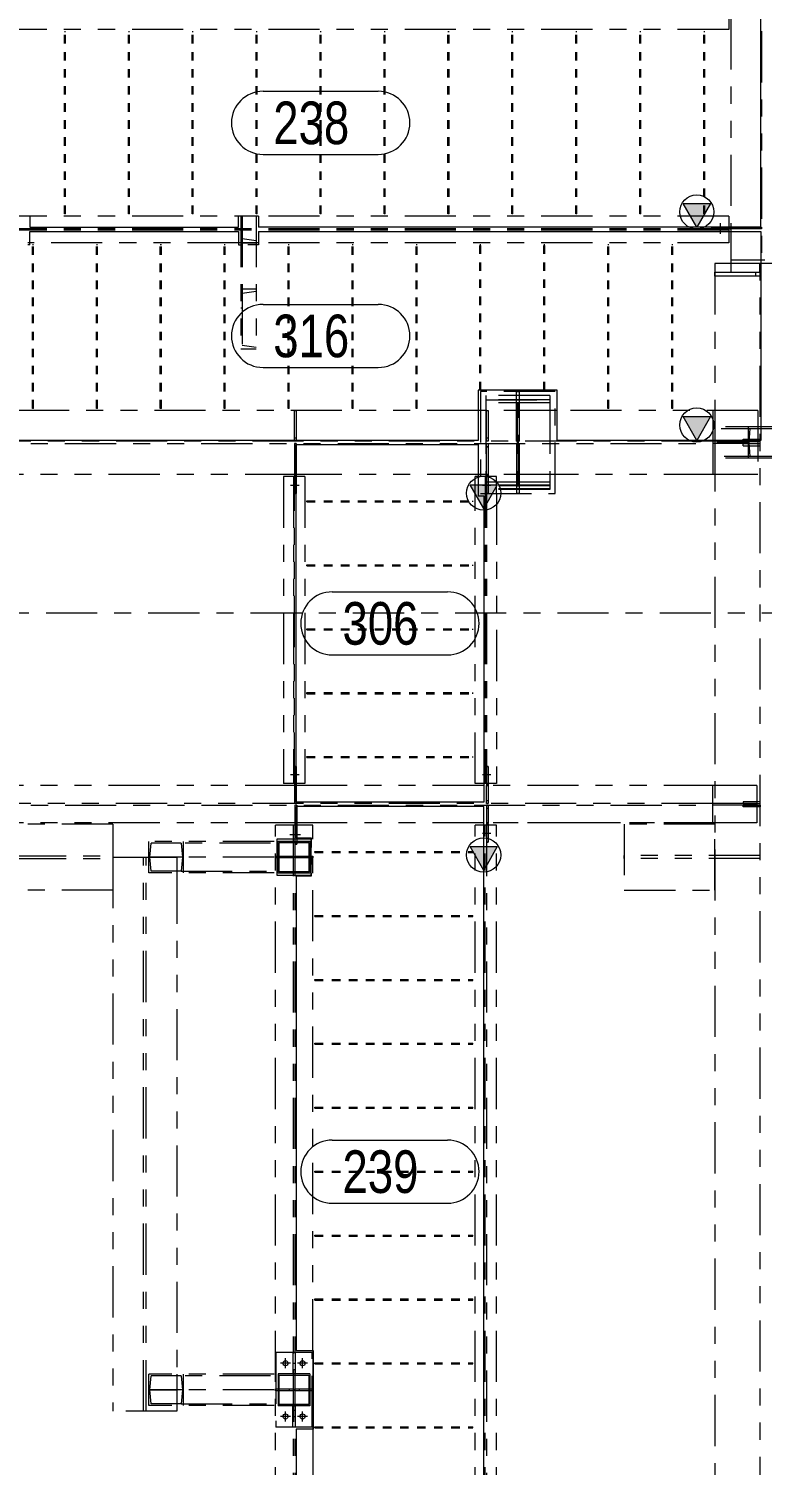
# Model space of a CAD drawing. Header units: millimetres. Extents: x 6786 to 7380, y -302 to 118.
# Drawn here: x 7100.3 to 7143.4, y -46 to 38.2 of the extents above; entities that cross this region are included whole.
import ezdxf

# ---------------------------------------------------------------- set-up
doc = ezdxf.new("R2010")
doc.units = ezdxf.units.MM
for name, pattern in [('XKITLINE00', [0]), ('XKITLINE02', [4, 2, -2]), ('XKITLINE03', [6, 3, -1, 1, -1]), ('XKITLINE04', [3, 0.5, -0.5, 0.5, -0.5, 0.5, -0.5]), ('XKITLINE05', [8, 3, -1, 1, -1, 1, -1])]:
    doc.linetypes.add(name, pattern=pattern)
for name, color, linetype, lineweight in [('Bolt', 7, 'Continuous', 0), ('Part', 2, 'Continuous', 0), ('PartMark', 3, 'Continuous', 0), ('S-GRID', 1, 'Continuous', 0)]:
    doc.layers.add(name, color=color, linetype=linetype, lineweight=lineweight)
doc.styles.add('Arial', font='arial.ttf')

msp = doc.modelspace()

# ---------------------------------------------------------------- hatches: boundary and pattern name
at = {"layer": 'Part'}
for points in [[(7138.709, 27.995), (7140.309, 27.995), (7139.509, 26.595)], [(7138.709, 15.495), (7140.309, 15.495), (7139.509, 14.095)], [(7126.209, 11.495), (7127.809, 11.495), (7127.009, 10.095)], [(7126.209, -9.73), (7127.809, -9.73), (7127.009, -11.13)]]:
    msp.add_hatch(color=7, dxfattribs=at).paths.add_polyline_path(points, flags=17)

# ---------------------------------------------------------------- linework, layer by layer
at = {"layer": 'Bolt', "color": 6, "linetype": 'XKITLINE02', "lineweight": 0}
for p, q in [((7140.884, 26.833), (7140.884, 26.208)), ((7140.884, 26.833), (7140.884, 26.208)), ((7115.684, 11.47), (7116.184, 11.47)), ((7115.684, 11.47), (7116.184, 11.47)), ((7126.934, 11.47), (7127.434, 11.47)), ((7126.934, 11.47), (7127.434, 11.47)), ((7116.184, -5.536), (7115.684, -5.536)), ((7116.184, -5.536), (7115.684, -5.536)), ((7127.434, -5.536), (7126.934, -5.536)), ((7127.434, -5.536), (7126.934, -5.536)), ((7115.634, -9.036), (7116.259, -9.036)), ((7115.634, -9.036), (7116.259, -9.036)), ((7115.634, -9.036), (7116.259, -9.036)), ((7127.434, -8.974), (7126.934, -8.974)), ((7127.434, -8.974), (7126.934, -8.974))]:
    msp.add_line(p, q, dxfattribs=at)
at = {"layer": 'Bolt', "color": 6, "linetype": 'XKITLINE00', "lineweight": 0}
for p, q in [((7112.846, 25.528), (7112.759, 25.528)), ((7112.846, 24.278), (7112.759, 24.278)), ((7115.684, -40.042), (7115.084, -40.042)), ((7115.384, -40.342), (7115.384, -39.742)), ((7116.684, -40.042), (7116.084, -40.042)), ((7116.384, -40.342), (7116.384, -39.742)), ((7115.384, -43.467), (7115.384, -42.867)), ((7116.384, -43.467), (7116.384, -42.867)), ((7115.684, -43.167), (7115.084, -43.167)), ((7116.684, -43.167), (7116.084, -43.167))]:
    msp.add_line(p, q, dxfattribs=at)
at = {"layer": 'Bolt', "color": 7, "linetype": 'XKITLINE00', "lineweight": 0}
for p, q in [((7112.846, 23.1), (7112.759, 23.1)), ((7112.846, 21.85), (7112.759, 21.85))]:
    msp.add_line(p, q, dxfattribs=at)
at = {"layer": 'Bolt', "color": 6, "linetype": 'XKITLINE00', "lineweight": 0}
for centre in [(7115.384, -40.042), (7116.384, -40.042), (7115.384, -43.167), (7116.384, -43.167)]:
    msp.add_circle(centre, 0.15, dxfattribs=at)
at = {"layer": 'Part', "color": 6, "linetype": 'XKITLINE05', "lineweight": 0}
for p, q in [((7143.315, 62.095), (7143.315, 24.47)), ((7141.384, 38.845), (7141.384, 38.189)), ((7141.509, 38.845), (7141.509, 26.595)), ((7141.384, 38.189), (7093.509, 38.189)), ((7141.384, 27.251), (7093.509, 27.251)), ((7113.671, 27.251), (7112.759, 27.251)), ((7112.759, 27.251), (7112.759, 19.439)), ((7112.846, 27.251), (7112.846, 22.728)), ((7113.671, 27.251), (7113.671, 19.439)), ((7141.384, 27.251), (7141.384, 26.595)), ((7141.384, 26.508), (7093.509, 26.508)), ((7141.384, 26.433), (7093.509, 26.433)), ((7140.384, 26.608), (7143.315, 26.608)), ((7140.384, 26.608), (7140.384, 26.508)), ((7140.384, 26.508), (7140.384, 26.608)), ((7141.384, 26.508), (7140.384, 26.508)), ((7141.384, 26.595), (7141.384, 26.345)), ((7141.466, 26.508), (7141.384, 26.508)), ((7141.384, 26.345), (7141.384, 25.689)), ((7141.446, 26.608), (7141.446, 26.508)), ((7141.446, 26.595), (7141.446, 26.508)), ((7141.466, 26.508), (7141.497, 26.508)), ((7141.506, 26.508), (7141.497, 26.508)), ((7141.497, 26.508), (7141.506, 26.508)), ((7141.509, 26.508), (7141.506, 26.508)), ((7141.509, 26.508), (7141.509, 26.608)), ((7141.509, 26.608), (7141.509, 26.508)), ((7141.509, 26.608), (7141.509, 26.508)), ((7141.509, 26.508), (7141.509, 26.608)), ((7141.509, 26.595), (7141.509, 26.345)), ((7143.315, 26.508), (7141.509, 26.508)), ((7141.509, 26.345), (7141.509, 23.97)), ((7143.127, 26.508), (7143.127, 26.608)), ((7143.127, 26.508), (7143.127, 26.608)), ((7143.315, 26.608), (7143.315, 26.508)), ((7100.384, 25.689), (7100.259, 25.689)), ((7112.634, 25.689), (7100.384, 25.689)), ((7112.759, 25.689), (7112.634, 25.689)), ((7113.671, 25.689), (7112.759, 25.689)), ((7112.759, 25.689), (7113.671, 25.689)), ((7112.846, 25.936), (7113.671, 25.819)), ((7113.796, 25.689), (7113.671, 25.689)), ((7141.384, 25.689), (7113.796, 25.689)), ((7143.259, 24.47), (7140.571, 24.47)), ((7140.571, 24.47), (7140.571, 14.095)), ((7143.259, 24.658), (7141.509, 24.658)), ((7145.259, 24.47), (7141.509, 24.47)), ((7143.215, 23.97), (7143.215, 24.47)), ((7143.227, -176.53), (7143.227, 24.47)), ((7143.509, 24.658), (7143.259, 24.658)), ((7143.509, 24.47), (7143.259, 24.47)), ((7140.571, 23.72), (7140.571, 23.97)), ((7140.571, 23.97), (7143.227, 23.97)), ((7143.227, 23.72), (7140.571, 23.72)), ((7141.509, 23.97), (7143.215, 23.97)), ((7142.977, 23.72), (7142.977, 23.97)), ((7143.227, 23.97), (7143.227, 23.72)), ((7112.759, 22.974), (7113.671, 22.974)), ((7112.846, 22.728), (7113.671, 22.845)), ((7112.846, 22.728), (7112.846, 19.686)), ((7113.671, 19.439), (7112.759, 19.439)), ((7112.846, 19.686), (7113.671, 19.569)), ((7126.821, 16.97), (7126.821, 10.97)), ((7131.196, 16.97), (7126.821, 16.97)), ((7128.934, 14.039), (7128.934, 16.97)), ((7128.934, 16.97), (7129.084, 16.97)), ((7129.084, 16.97), (7129.084, 14.039)), ((7131.196, 10.97), (7131.196, 16.97)), ((7130.884, 16.72), (7127.134, 16.72)), ((7127.134, 16.72), (7127.134, 16.47)), ((7127.134, 16.47), (7127.134, 16.47)), ((7130.884, 16.47), (7127.134, 16.47)), ((7127.134, 16.47), (7127.134, 16.295)), ((7127.134, 16.47), (7130.884, 16.47)), ((7127.134, 16.47), (7127.134, 16.295)), ((7130.884, 16.295), (7127.134, 16.295)), ((7127.134, 16.295), (7127.134, 16.295)), ((7130.884, 16.295), (7127.134, 16.295)), ((7127.134, 16.295), (7127.134, 11.645)), ((7128.971, 16.295), (7128.971, 16.295)), ((7128.971, 16.295), (7129.046, 16.295)), ((7128.971, 16.295), (7128.971, 11.419)), ((7128.971, 16.295), (7129.046, 16.295)), ((7129.046, 16.295), (7129.046, 16.295)), ((7129.046, 11.419), (7129.046, 16.295)), ((7130.884, 16.72), (7130.884, 16.47)), ((7130.884, 16.47), (7130.884, 16.47)), ((7130.884, 16.47), (7130.884, 16.295)), ((7130.884, 16.47), (7130.884, 16.295)), ((7130.884, 16.295), (7130.884, 16.295)), ((7130.884, 16.295), (7130.884, 11.645)), ((7126.696, 15.845), (7091.79, 15.845)), ((7115.918, 14.039), (7115.918, 15.845)), ((7115.918, 15.845), (7116.018, 15.845)), ((7116.018, 15.845), (7116.018, 14.039)), ((7126.821, 15.845), (7126.696, 15.845)), ((7131.196, 15.845), (7126.821, 15.845)), ((7127.168, 14.039), (7127.168, 15.845)), ((7127.168, 15.845), (7127.268, 15.845)), ((7127.268, 15.845), (7127.268, 14.039)), ((7129.084, 15.845), (7128.934, 15.845)), ((7131.321, 15.845), (7131.196, 15.845)), ((7143.102, 15.845), (7131.321, 15.845)), ((7140.446, 15.845), (7140.446, 14.095)), ((7143.102, 15.845), (7143.102, 12.095)), ((7144.188, 14.883), (7140.694, 14.883)), ((7140.947, 14.795), (7144.127, 14.795)), ((7142.52, 14.883), (7142.52, 13.97)), ((7142.584, 13.97), (7142.641, 14.795)), ((7140.446, 14.039), (7094.446, 14.039)), ((7094.446, 13.901), (7140.446, 13.901)), ((7116.018, 14.226), (7115.918, 14.226)), ((7116.018, 14.039), (7115.918, 14.039)), ((7115.918, 13.901), (7115.918, 12.095)), ((7116.018, 13.901), (7115.918, 13.901)), ((7115.918, 13.714), (7116.018, 13.714)), ((7115.918, 13.714), (7116.018, 13.714)), ((7116.018, 13.901), (7116.018, 10.97)), ((7127.268, 14.226), (7127.168, 14.226)), ((7127.268, 14.039), (7127.168, 14.039)), ((7127.168, 10.97), (7127.168, 13.901)), ((7127.168, 13.901), (7127.268, 13.901)), ((7127.168, 13.714), (7127.268, 13.714)), ((7127.268, 13.714), (7127.168, 13.714)), ((7127.268, 13.901), (7127.268, 10.97)), ((7129.084, 14.289), (7128.934, 14.289)), ((7128.934, 14.039), (7129.084, 14.039)), ((7128.934, 13.901), (7128.934, 10.97)), ((7128.934, 13.901), (7129.084, 13.901)), ((7129.084, 13.651), (7128.934, 13.651)), ((7129.084, 13.901), (7129.084, 10.97)), ((7140.446, 14.095), (7140.446, 12.095)), ((7140.571, 14.039), (7140.446, 14.039)), ((7140.571, 13.901), (7140.446, 13.901)), ((7140.571, 14.095), (7140.571, -166.724)), ((7143.102, 14.039), (7140.571, 14.039)), ((7143.102, 13.901), (7140.571, 13.901)), ((7140.694, 13.97), (7142.584, 13.97)), ((7142.584, 13.97), (7140.694, 13.97)), ((7142.227, 14.039), (7142.227, 14.164)), ((7142.227, 14.164), (7143.227, 14.164)), ((7142.227, 14.039), (7143.227, 14.039)), ((7142.227, 13.776), (7142.227, 13.901)), ((7142.227, 13.901), (7143.227, 13.901)), ((7142.227, 13.776), (7143.227, 13.776)), ((7142.52, 13.97), (7142.52, 13.058)), ((7142.641, 13.145), (7142.584, 13.97)), ((7143.227, 14.039), (7143.227, 14.164)), ((7143.227, 13.776), (7143.227, 13.901)), ((7144.188, 13.058), (7140.694, 13.058)), ((7144.127, 13.145), (7140.947, 13.145)), ((7116.009, 12.095), (7094.321, 12.095)), ((7116.009, 11.97), (7115.259, 11.97)), ((7115.259, 11.97), (7115.259, -6.036)), ((7115.849, 11.97), (7115.849, -6.036)), ((7115.918, 12.095), (7115.918, 12.033)), ((7116.018, 12.095), (7115.918, 12.095)), ((7115.918, 12.095), (7116.018, 12.095)), ((7116.018, 12.095), (7115.918, 12.095)), ((7115.918, 12.095), (7115.918, 12.092)), ((7115.918, 12.092), (7115.918, 12.083)), ((7115.918, 12.083), (7115.918, 12.052)), ((7115.918, 12.033), (7115.918, 11.97)), ((7116.009, 12.033), (7115.918, 12.033)), ((7115.918, 11.97), (7115.918, 10.97)), ((7116.509, 11.97), (7115.918, 11.97)), ((7115.918, -6.036), (7115.918, 11.97)), ((7126.696, 12.095), (7116.009, 12.095)), ((7116.018, 12.033), (7116.009, 12.033)), ((7116.509, 11.97), (7116.509, -6.036)), ((7126.509, -6.036), (7126.509, 11.97)), ((7126.696, 11.97), (7126.509, 11.97)), ((7126.821, 12.095), (7126.696, 12.095)), ((7126.821, 11.97), (7126.696, 11.97)), ((7131.196, 12.095), (7126.821, 12.095)), ((7127.759, 11.97), (7126.821, 11.97)), ((7127.099, 11.97), (7127.099, -6.036)), ((7127.268, 12.095), (7127.168, 12.095)), ((7127.168, 12.095), (7127.268, 12.095)), ((7127.268, 12.095), (7127.168, 12.095)), ((7127.168, 12.033), (7127.268, 12.033)), ((7127.168, 12.033), (7127.268, 12.033)), ((7127.168, 11.97), (7127.168, -6.036)), ((7127.759, 10.97), (7127.759, 11.97)), ((7129.084, 12.095), (7128.934, 12.095)), ((7131.196, 12.095), (7128.971, 12.095)), ((7140.571, 12.095), (7131.196, 12.095)), ((7143.102, 12.095), (7140.446, 12.095)), ((7116.018, 10.97), (7115.918, 10.97)), ((7115.918, 10.97), (7116.018, 10.97)), ((7126.821, 10.97), (7131.196, 10.97)), ((7128.971, 11.645), (7127.134, 11.645)), ((7127.134, 11.244), (7127.134, 11.645)), ((7127.134, 11.645), (7127.134, 11.244)), ((7130.884, 11.47), (7127.134, 11.47)), ((7130.884, 11.419), (7127.134, 11.419)), ((7130.884, 11.244), (7127.134, 11.244)), ((7127.134, 11.22), (7127.134, 11.244)), ((7130.884, 11.22), (7127.134, 11.22)), ((7127.268, 10.97), (7127.168, 10.97)), ((7127.168, 10.97), (7127.268, 10.97)), ((7127.759, 10.97), (7127.759, -6.036)), ((7129.084, 10.97), (7128.934, 10.97)), ((7129.046, 11.645), (7128.971, 11.645)), ((7128.971, 11.645), (7129.046, 11.645)), ((7128.971, 11.419), (7129.046, 11.419)), ((7130.884, 11.645), (7129.046, 11.645)), ((7130.884, 11.645), (7130.884, 11.244)), ((7130.884, 11.645), (7130.884, 11.244)), ((7130.884, 11.244), (7130.884, 11.22)), ((7116.018, -5.036), (7115.918, -5.036)), ((7115.918, -5.036), (7115.918, -6.036)), ((7115.918, -5.036), (7116.018, -5.036)), ((7116.018, -5.036), (7116.018, -7.211)), ((7127.268, -5.036), (7127.168, -5.036)), ((7127.168, -5.036), (7127.168, -6.036)), ((7127.168, -5.036), (7127.268, -5.036)), ((7127.268, -5.036), (7127.268, -6.036)), ((7116.009, -6.161), (7094.321, -6.161)), ((7116.009, -6.036), (7115.259, -6.036)), ((7115.918, -6.036), (7115.918, -6.158)), ((7116.509, -6.036), (7115.918, -6.036)), ((7115.918, -6.099), (7116.009, -6.099)), ((7115.918, -6.158), (7115.918, -6.161)), ((7115.918, -6.158), (7115.918, -7.211)), ((7115.918, -6.161), (7116.018, -6.161)), ((7116.018, -6.161), (7115.918, -6.161)), ((7116.018, -6.099), (7116.009, -6.099)), ((7127.009, -6.161), (7116.009, -6.161)), ((7127.009, -6.036), (7126.509, -6.036)), ((7127.759, -6.036), (7127.009, -6.036)), ((7140.571, -6.161), (7127.009, -6.161)), ((7127.168, -6.036), (7127.168, -6.158)), ((7127.168, -6.099), (7127.268, -6.099)), ((7127.168, -6.099), (7127.268, -6.099)), ((7127.168, -6.158), (7127.168, -6.161)), ((7127.168, -7.211), (7127.168, -6.158)), ((7127.168, -6.161), (7127.268, -6.161)), ((7127.268, -6.161), (7127.168, -6.161)), ((7127.268, -6.036), (7127.268, -6.099)), ((7127.268, -6.099), (7127.268, -6.161)), ((7127.268, -6.118), (7127.268, -7.211)), ((7140.44, -6.161), (7140.44, -8.349)), ((7143.04, -6.161), (7140.571, -6.161)), ((7143.04, -6.161), (7143.04, -8.349)), ((7140.44, -7.211), (7094.452, -7.211)), ((7094.452, -7.299), (7140.44, -7.299)), ((7115.918, -7.024), (7116.018, -7.024)), ((7115.918, -7.024), (7116.018, -7.024)), ((7116.018, -7.211), (7115.918, -7.211)), ((7115.928, -7.299), (7115.928, -8.349)), ((7116.053, -7.299), (7115.928, -7.299)), ((7115.928, -7.486), (7116.053, -7.486)), ((7115.928, -7.486), (7116.053, -7.486)), ((7116.053, -7.299), (7116.053, -9.599)), ((7127.168, -7.024), (7127.268, -7.024)), ((7127.168, -7.024), (7127.268, -7.024)), ((7127.268, -7.211), (7127.168, -7.211)), ((7127.168, -7.299), (7127.168, -8.349)), ((7127.268, -7.299), (7127.168, -7.299)), ((7127.168, -7.486), (7127.268, -7.486)), ((7127.168, -7.486), (7127.268, -7.486)), ((7127.268, -7.299), (7127.268, -8.349)), ((7140.571, -7.211), (7140.44, -7.211)), ((7140.571, -7.299), (7140.44, -7.299)), ((7143.04, -7.211), (7140.571, -7.211)), ((7143.04, -7.299), (7140.571, -7.299)), ((7143.227, -7.111), (7142.227, -7.111)), ((7142.227, -7.111), (7142.227, -7.211)), ((7142.227, -7.211), (7143.227, -7.211)), ((7142.227, -7.399), (7142.227, -7.299)), ((7142.227, -7.299), (7143.227, -7.299)), ((7143.227, -7.399), (7142.227, -7.399)), ((7143.227, -7.211), (7143.227, -7.111)), ((7143.227, -7.299), (7143.227, -7.399)), ((7105.259, -8.417), (7091.509, -8.417)), ((7116.009, -8.349), (7094.321, -8.349)), ((7105.259, -8.417), (7105.259, -12.292)), ((7115.928, -8.349), (7115.928, -8.474)), ((7116.053, -8.349), (7115.928, -8.349)), ((7116.053, -8.349), (7115.928, -8.349)), ((7115.928, -8.349), (7116.053, -8.349)), ((7116.009, -8.411), (7115.928, -8.411)), ((7127.009, -8.349), (7116.009, -8.349)), ((7116.053, -8.411), (7116.009, -8.411)), ((7140.571, -8.349), (7127.009, -8.349)), ((7127.168, -8.349), (7127.168, -8.474)), ((7127.268, -8.349), (7127.168, -8.349)), ((7127.268, -8.349), (7127.168, -8.349)), ((7127.268, -8.411), (7127.168, -8.411)), ((7127.168, -8.411), (7127.268, -8.411)), ((7143.04, -8.349), (7127.268, -8.349)), ((7127.268, -8.349), (7127.268, -8.352)), ((7127.268, -8.352), (7127.268, -8.361)), ((7127.268, -8.361), (7127.268, -8.352)), ((7127.268, -8.392), (7127.268, -8.361)), ((7127.268, -8.392), (7127.268, -8.474)), ((7140.571, -8.417), (7135.259, -8.417)), ((7135.259, -8.417), (7135.259, -12.292)), ((7140.571, -12.292), (7140.571, -8.417)), ((7116.009, -8.474), (7114.79, -8.474)), ((7114.79, -49.136), (7114.79, -8.474)), ((7115.84, -8.474), (7115.84, -49.136)), ((7115.928, -8.474), (7115.928, -49.136)), ((7115.928, -8.474), (7115.928, -9.599)), ((7116.978, -8.474), (7116.009, -8.474)), ((7116.978, -39.292), (7116.978, -8.474)), ((7126.509, -49.136), (7126.509, -8.474)), ((7127.009, -8.474), (7126.509, -8.474)), ((7127.759, -8.474), (7127.009, -8.474)), ((7127.099, -49.136), (7127.099, -8.474)), ((7127.168, -8.474), (7127.168, -49.136)), ((7127.168, -8.474), (7127.168, -9.474)), ((7127.268, -8.474), (7127.268, -9.474)), ((7127.759, -49.136), (7127.759, -8.474)), ((7107.36, -10.355), (7107.36, -9.442)), ((7114.716, -9.442), (7107.36, -9.442)), ((7107.435, -10.355), (7107.503, -9.53)), ((7109.265, -9.53), (7107.503, -9.53)), ((7109.265, -9.53), (7109.332, -10.355)), ((7114.503, -9.53), (7109.265, -9.53)), ((7109.408, -10.355), (7109.408, -9.442)), ((7116.884, -9.292), (7114.884, -9.292)), ((7114.884, -9.292), (7114.884, -11.417)), ((7114.946, -11.292), (7114.946, -9.417)), ((7114.946, -9.417), (7116.821, -9.417)), ((7115.021, -11.217), (7115.021, -9.492)), ((7115.021, -9.492), (7116.746, -9.492)), ((7116.053, -9.599), (7115.928, -9.599)), ((7115.928, -9.599), (7116.053, -9.599)), ((7116.746, -9.492), (7116.746, -11.217)), ((7116.821, -9.417), (7116.821, -11.292)), ((7116.884, -11.417), (7116.884, -9.292)), ((7127.268, -9.474), (7127.168, -9.474)), ((7127.168, -9.474), (7127.268, -9.474)), ((7091.509, -10.28), (7105.259, -10.28)), ((7091.509, -10.43), (7105.259, -10.43)), ((7105.259, -10.355), (7109.009, -10.355)), ((7105.259, -10.355), (7105.259, -42.855)), ((7107.059, -42.855), (7107.059, -10.355)), ((7107.209, -42.855), (7107.209, -10.355)), ((7109.332, -10.355), (7107.36, -10.355)), ((7107.36, -11.267), (7107.36, -10.355)), ((7107.36, -10.355), (7109.009, -10.355)), ((7107.503, -11.18), (7107.435, -10.355)), ((7109.009, -10.355), (7109.009, -11.18)), ((7114.716, -10.355), (7109.009, -10.355)), ((7109.332, -10.355), (7109.009, -10.355)), ((7109.332, -10.355), (7109.265, -11.18)), ((7114.716, -10.355), (7109.332, -10.355)), ((7109.408, -11.267), (7109.408, -10.355)), ((7114.79, -10.405), (7114.79, -10.305)), ((7114.79, -10.305), (7115.84, -10.305)), ((7115.84, -10.405), (7114.79, -10.405)), ((7115.59, -10.305), (7115.59, -10.405)), ((7115.84, -10.305), (7115.84, -10.405)), ((7115.928, -10.405), (7115.928, -10.305)), ((7115.928, -10.305), (7116.978, -10.305)), ((7116.978, -10.405), (7115.928, -10.405)), ((7116.178, -10.305), (7116.178, -10.405)), ((7116.978, -10.305), (7116.978, -10.405)), ((7143.227, -10.267), (7135.259, -10.267)), ((7135.259, -10.442), (7135.259, -10.267)), ((7143.227, -10.442), (7135.259, -10.442)), ((7143.227, -10.442), (7143.227, -10.267)), ((7108.384, -11.267), (7107.36, -11.267)), ((7108.384, -11.18), (7107.503, -11.18)), ((7109.265, -11.18), (7108.384, -11.18)), ((7114.716, -11.267), (7108.384, -11.267)), ((7109.009, -11.18), (7109.009, -11.267)), ((7109.009, -11.267), (7109.009, -40.692)), ((7109.265, -11.18), (7114.503, -11.18)), ((7114.884, -11.417), (7116.884, -11.417)), ((7116.821, -11.292), (7114.946, -11.292)), ((7116.746, -11.217), (7115.021, -11.217)), ((7105.259, -12.292), (7091.509, -12.292)), ((7135.259, -12.292), (7140.571, -12.292)), ((7114.821, -39.417), (7114.821, -43.792)), ((7115.821, -39.417), (7114.821, -39.417)), ((7115.821, -39.417), (7115.821, -40.667)), ((7115.946, -39.417), (7115.821, -39.417)), ((7115.946, -39.417), (7115.821, -39.417)), ((7115.946, -39.417), (7115.946, -40.667)), ((7116.946, -39.417), (7115.946, -39.417)), ((7116.946, -43.792), (7116.946, -39.417)), ((7116.978, -39.292), (7116.978, -43.917)), ((7115.821, -40.042), (7115.946, -40.042)), ((7115.821, -40.417), (7115.946, -40.417)), ((7107.36, -41.605), (7107.36, -40.692)), ((7108.384, -40.692), (7107.36, -40.692)), ((7107.435, -41.605), (7107.503, -40.78)), ((7108.384, -40.78), (7107.503, -40.78)), ((7114.716, -40.692), (7108.384, -40.692)), ((7109.265, -40.78), (7108.384, -40.78)), ((7109.009, -40.692), (7109.009, -40.78)), ((7109.009, -40.78), (7109.009, -42.43)), ((7109.265, -40.78), (7109.332, -41.605)), ((7114.503, -40.78), (7109.265, -40.78)), ((7109.408, -41.605), (7109.408, -40.692)), ((7116.821, -40.667), (7114.946, -40.667)), ((7114.946, -40.667), (7114.946, -42.542)), ((7115.021, -42.467), (7115.021, -40.742)), ((7115.021, -40.742), (7116.746, -40.742)), ((7115.946, -40.667), (7115.821, -40.667)), ((7116.746, -40.742), (7116.746, -42.467)), ((7116.821, -40.667), (7116.821, -42.542)), ((7109.332, -41.605), (7107.36, -41.605)), ((7107.36, -42.517), (7107.36, -41.605)), ((7107.36, -41.605), (7109.009, -41.605)), ((7107.503, -42.43), (7107.435, -41.605)), ((7114.716, -41.605), (7109.009, -41.605)), ((7109.332, -41.605), (7109.009, -41.605)), ((7109.332, -41.605), (7109.265, -42.43)), ((7114.716, -41.605), (7109.332, -41.605)), ((7109.408, -42.517), (7109.408, -41.605)), ((7114.79, -41.655), (7114.79, -41.555)), ((7114.79, -41.555), (7115.84, -41.555)), ((7115.84, -41.655), (7114.79, -41.655)), ((7115.59, -41.555), (7115.59, -41.655)), ((7115.84, -41.555), (7115.84, -41.655)), ((7115.928, -41.655), (7115.928, -41.555)), ((7115.928, -41.555), (7116.978, -41.555)), ((7116.978, -41.655), (7115.928, -41.655)), ((7116.178, -41.555), (7116.178, -41.655)), ((7116.978, -41.555), (7116.978, -41.655)), ((7109.009, -42.855), (7105.259, -42.855)), ((7108.384, -42.517), (7107.36, -42.517)), ((7108.384, -42.43), (7107.503, -42.43)), ((7109.265, -42.43), (7108.384, -42.43)), ((7114.716, -42.517), (7108.384, -42.517)), ((7109.009, -42.43), (7109.009, -42.517)), ((7109.009, -42.517), (7109.009, -42.855)), ((7109.265, -42.43), (7114.503, -42.43)), ((7116.821, -42.542), (7114.946, -42.542)), ((7116.746, -42.467), (7115.021, -42.467)), ((7115.821, -43.792), (7115.821, -42.542)), ((7115.821, -42.542), (7115.946, -42.542)), ((7115.821, -42.792), (7115.946, -42.792)), ((7115.946, -42.542), (7115.946, -43.792)), ((7115.821, -43.792), (7114.821, -43.792)), ((7115.821, -43.167), (7115.946, -43.167)), ((7115.946, -43.792), (7115.821, -43.792)), ((7115.946, -43.792), (7115.821, -43.792)), ((7116.946, -43.792), (7115.946, -43.792)), ((7116.978, -43.917), (7116.978, -49.136))]:
    msp.add_line(p, q, dxfattribs=at)
at = {"layer": 'Part', "color": 7, "linetype": 'XKITLINE00', "lineweight": 0}
for p, q in [((7143.259, 26.595), (7143.259, 38.845)), ((7139.509, 26.595), (7138.709, 27.995)), ((7138.709, 27.995), (7140.309, 27.995)), ((7140.309, 27.995), (7139.509, 26.595)), ((7100.384, 27.251), (7100.259, 27.251)), ((7100.384, 27.251), (7100.384, 26.595)), ((7112.634, 26.595), (7112.634, 27.251)), ((7112.759, 27.251), (7112.634, 27.251)), ((7113.796, 27.251), (7113.671, 27.251)), ((7113.796, 27.251), (7113.796, 26.595)), ((7100.384, 26.595), (7112.634, 26.595)), ((7100.384, 25.564), (7100.384, 26.345)), ((7100.384, 26.345), (7112.634, 26.345)), ((7112.634, 26.345), (7112.634, 25.564)), ((7143.259, 26.595), (7113.796, 26.595)), ((7113.796, 26.345), (7143.259, 26.345)), ((7113.796, 26.345), (7113.796, 25.564)), ((7143.259, 26.345), (7143.259, 14.095)), ((7100.384, 25.564), (7100.259, 25.564)), ((7112.634, 25.564), (7112.759, 25.564)), ((7113.796, 25.564), (7113.671, 25.564)), ((7131.321, 17.033), (7126.696, 17.033)), ((7126.696, 17.033), (7126.696, 14.095)), ((7131.321, 14.095), (7131.321, 17.033)), ((7139.509, 14.095), (7138.709, 15.495)), ((7138.709, 15.495), (7140.309, 15.495)), ((7140.309, 15.495), (7139.509, 14.095)), ((7126.696, 14.095), (7093.446, 14.095)), ((7116.009, -7.13), (7116.009, 13.845)), ((7116.009, 13.845), (7126.696, 13.845)), ((7126.696, 13.845), (7126.696, 10.845)), ((7143.259, 14.095), (7131.321, 14.095)), ((7127.009, 10.095), (7126.209, 11.495)), ((7126.209, 11.495), (7127.809, 11.495)), ((7127.809, 11.495), (7127.009, 10.095)), ((7126.696, 10.845), (7127.009, 10.845)), ((7127.009, 10.845), (7127.009, -7.13)), ((7127.009, -7.13), (7116.009, -7.13)), ((7127.009, -7.38), (7116.009, -7.38)), ((7116.009, -7.38), (7116.009, -9.23)), ((7127.009, -50.23), (7127.009, -7.38)), ((7116.009, -9.23), (7116.884, -9.23)), ((7116.884, -9.23), (7116.884, -9.292)), ((7127.009, -11.13), (7126.209, -9.73)), ((7126.209, -9.73), (7127.809, -9.73)), ((7127.809, -9.73), (7127.009, -11.13)), ((7116.884, -11.48), (7116.009, -11.48)), ((7116.009, -11.48), (7116.009, -39.292)), ((7116.884, -11.417), (7116.884, -11.48)), ((7116.009, -39.292), (7117.009, -39.292)), ((7117.009, -39.292), (7117.009, -43.917)), ((7117.009, -43.917), (7116.009, -43.917)), ((7116.009, -43.917), (7116.009, -50.23))]:
    msp.add_line(p, q, dxfattribs=at)
at = {"layer": 'Part', "color": 2, "linetype": 'XKITLINE04', "lineweight": 0}
for p, q in [((7102.415, 27.376), (7102.415, 38.064)), ((7102.477, 38.064), (7102.415, 38.064)), ((7102.477, 27.376), (7102.477, 38.064)), ((7106.165, 27.376), (7106.165, 38.064)), ((7106.227, 38.064), (7106.165, 38.064)), ((7106.227, 27.376), (7106.227, 38.064)), ((7109.915, 27.376), (7109.915, 38.064)), ((7109.977, 38.064), (7109.915, 38.064)), ((7109.977, 27.376), (7109.977, 38.064)), ((7113.665, 27.376), (7113.665, 38.064)), ((7113.727, 38.064), (7113.665, 38.064)), ((7113.727, 27.376), (7113.727, 38.064)), ((7117.415, 27.376), (7117.415, 38.064)), ((7117.477, 38.064), (7117.415, 38.064)), ((7117.477, 27.376), (7117.477, 38.064)), ((7121.165, 27.376), (7121.165, 38.064)), ((7121.227, 38.064), (7121.165, 38.064)), ((7121.227, 27.376), (7121.227, 38.064)), ((7124.915, 27.376), (7124.915, 38.064)), ((7124.977, 38.064), (7124.915, 38.064)), ((7124.977, 27.376), (7124.977, 38.064)), ((7128.665, 27.376), (7128.665, 38.064)), ((7128.727, 38.064), (7128.665, 38.064)), ((7128.727, 27.376), (7128.727, 38.064)), ((7132.415, 27.376), (7132.415, 38.064)), ((7132.477, 38.064), (7132.415, 38.064)), ((7132.477, 27.376), (7132.477, 38.064)), ((7136.165, 27.376), (7136.165, 38.064)), ((7136.227, 38.064), (7136.165, 38.064)), ((7136.227, 27.376), (7136.227, 38.064)), ((7139.915, 27.376), (7139.915, 38.064)), ((7139.977, 38.064), (7139.915, 38.064)), ((7139.977, 27.376), (7139.977, 38.064)), ((7102.477, 27.376), (7102.415, 27.376)), ((7106.227, 27.376), (7106.165, 27.376)), ((7109.977, 27.376), (7109.915, 27.376)), ((7113.671, 27.251), (7112.759, 27.251)), ((7113.727, 27.376), (7113.665, 27.376)), ((7117.477, 27.376), (7117.415, 27.376)), ((7121.227, 27.376), (7121.165, 27.376)), ((7124.977, 27.376), (7124.915, 27.376)), ((7128.727, 27.376), (7128.665, 27.376)), ((7132.477, 27.376), (7132.415, 27.376)), ((7136.227, 27.376), (7136.165, 27.376)), ((7139.977, 27.376), (7139.915, 27.376)), ((7100.54, 15.97), (7100.54, 25.564)), ((7100.602, 25.564), (7100.54, 25.564)), ((7100.602, 15.97), (7100.602, 25.564)), ((7104.29, 15.97), (7104.29, 25.564)), ((7104.352, 25.564), (7104.29, 25.564)), ((7104.352, 15.97), (7104.352, 25.564)), ((7108.04, 15.97), (7108.04, 25.564)), ((7108.102, 25.564), (7108.04, 25.564)), ((7108.102, 15.97), (7108.102, 25.564)), ((7111.79, 15.97), (7111.79, 25.564)), ((7111.852, 25.564), (7111.79, 25.564)), ((7111.852, 15.97), (7111.852, 25.564)), ((7113.671, 25.564), (7112.759, 25.564)), ((7115.54, 15.97), (7115.54, 25.564)), ((7115.602, 25.564), (7115.54, 25.564)), ((7115.602, 15.97), (7115.602, 25.564)), ((7119.29, 15.97), (7119.29, 25.564)), ((7119.352, 25.564), (7119.29, 25.564)), ((7119.352, 15.97), (7119.352, 25.564)), ((7123.04, 15.97), (7123.04, 25.564)), ((7123.102, 25.564), (7123.04, 25.564)), ((7123.102, 15.97), (7123.102, 25.564)), ((7126.79, 17.033), (7126.79, 25.564)), ((7126.852, 25.564), (7126.79, 25.564)), ((7126.852, 17.033), (7126.852, 25.564)), ((7130.54, 17.033), (7130.54, 25.564)), ((7130.602, 25.564), (7130.54, 25.564)), ((7130.602, 17.033), (7130.602, 25.564)), ((7134.29, 15.97), (7134.29, 25.564)), ((7134.352, 25.564), (7134.29, 25.564)), ((7134.352, 15.97), (7134.352, 25.564)), ((7138.04, 15.97), (7138.04, 25.564)), ((7138.102, 25.564), (7138.04, 25.564)), ((7138.102, 15.97), (7138.102, 25.564)), ((7126.852, 17.033), (7126.79, 17.033)), ((7130.602, 17.033), (7130.54, 17.033)), ((7100.602, 15.97), (7100.54, 15.97)), ((7104.352, 15.97), (7104.29, 15.97)), ((7108.102, 15.97), (7108.04, 15.97)), ((7111.852, 15.97), (7111.79, 15.97)), ((7115.602, 15.97), (7115.54, 15.97)), ((7119.352, 15.97), (7119.29, 15.97)), ((7123.102, 15.97), (7123.04, 15.97)), ((7134.352, 15.97), (7134.29, 15.97)), ((7138.102, 15.97), (7138.04, 15.97)), ((7116.633, 10.483), (7116.633, 10.545)), ((7116.633, 10.545), (7126.383, 10.545)), ((7116.633, 10.483), (7126.383, 10.483)), ((7126.383, 10.483), (7126.383, 10.545)), ((7116.633, 6.733), (7116.633, 6.795)), ((7116.633, 6.795), (7126.383, 6.795)), ((7126.383, 6.733), (7126.383, 6.795)), ((7116.633, 6.733), (7126.383, 6.733)), ((7116.633, 2.983), (7116.633, 3.045)), ((7116.633, 3.045), (7126.383, 3.045)), ((7116.633, 2.983), (7126.383, 2.983)), ((7126.383, 2.983), (7126.383, 3.045)), ((7116.633, -0.767), (7116.633, -0.705)), ((7116.633, -0.705), (7126.383, -0.705)), ((7116.633, -0.767), (7126.383, -0.767)), ((7126.383, -0.767), (7126.383, -0.705)), ((7116.633, -4.517), (7116.633, -4.455)), ((7116.633, -4.455), (7126.383, -4.455)), ((7116.633, -4.517), (7126.383, -4.517)), ((7126.383, -4.517), (7126.383, -4.455)), ((7116.884, -9.292), (7116.884, -11.417)), ((7117.102, -10.086), (7117.102, -10.024)), ((7117.102, -10.024), (7126.383, -10.024)), ((7117.102, -10.086), (7126.383, -10.086)), ((7126.383, -10.086), (7126.383, -10.024)), ((7117.103, -13.836), (7117.103, -13.774)), ((7117.103, -13.774), (7126.383, -13.774)), ((7117.103, -13.836), (7126.383, -13.836)), ((7126.383, -13.836), (7126.383, -13.774)), ((7117.103, -17.586), (7117.103, -17.524)), ((7117.103, -17.524), (7126.383, -17.524)), ((7117.103, -17.586), (7126.383, -17.586)), ((7126.383, -17.586), (7126.383, -17.524)), ((7117.103, -21.336), (7117.103, -21.274)), ((7117.103, -21.274), (7126.383, -21.274)), ((7117.103, -21.336), (7126.383, -21.336)), ((7126.383, -21.336), (7126.383, -21.274)), ((7117.103, -25.086), (7117.103, -25.024)), ((7117.103, -25.024), (7126.383, -25.024)), ((7117.103, -25.086), (7126.383, -25.086)), ((7126.383, -25.086), (7126.383, -25.024)), ((7117.103, -28.836), (7117.103, -28.774)), ((7117.103, -28.774), (7126.383, -28.774)), ((7117.103, -28.836), (7126.383, -28.836)), ((7126.383, -28.836), (7126.383, -28.774)), ((7117.103, -32.586), (7117.103, -32.524)), ((7117.103, -32.524), (7126.383, -32.524)), ((7117.103, -32.586), (7126.383, -32.586)), ((7126.383, -32.586), (7126.383, -32.524)), ((7117.103, -36.336), (7117.103, -36.274)), ((7117.103, -36.274), (7126.383, -36.274)), ((7117.103, -36.336), (7126.383, -36.336)), ((7126.383, -36.336), (7126.383, -36.274)), ((7117.103, -40.086), (7117.103, -40.024)), ((7117.103, -40.024), (7126.383, -40.024)), ((7117.103, -40.086), (7126.383, -40.086)), ((7126.383, -40.086), (7126.383, -40.024)), ((7117.103, -43.836), (7117.103, -43.774)), ((7117.103, -43.774), (7126.383, -43.774)), ((7126.383, -43.836), (7126.383, -43.774)), ((7117.103, -43.836), (7126.383, -43.836))]:
    msp.add_line(p, q, dxfattribs=at)
at = {"layer": 'Part', "color": 7, "linetype": 'XKITLINE00', "lineweight": 0}
for centre in [(7139.509, 27.495), (7139.509, 14.995), (7127.009, 10.995), (7127.009, -10.23)]:
    msp.add_circle(centre, 1, dxfattribs=at)
at = {"layer": 'PartMark', "color": 1, "linetype": 'XKITLINE00', "lineweight": 0}
for p, q in [((7114.065, 34.57), (7120.828, 34.57)), ((7114.065, 30.87), (7120.828, 30.87)), ((7114.065, 22.07), (7120.828, 22.07)), ((7114.065, 18.37), (7120.828, 18.37)), ((7118.127, 5.208), (7124.89, 5.208)), ((7118.127, 1.508), (7124.89, 1.508)), ((7118.127, -26.955), (7124.89, -26.955)), ((7118.127, -30.655), (7124.89, -30.655))]:
    msp.add_line(p, q, dxfattribs=at)
for centre, start, end in [((7114.065, 32.72), 90, 270), ((7120.828, 32.72), 270, 90), ((7114.065, 20.22), 90, 270), ((7120.828, 20.22), 270, 90), ((7118.127, 3.358), 90, 270), ((7124.89, 3.358), 270, 90), ((7118.127, -28.805), 90, 270), ((7124.89, -28.805), 270, 90)]:
    msp.add_arc(centre, 1.85, start, end, dxfattribs=at)
at = {"layer": 'S-GRID', "color": 4, "linetype": 'XKITLINE03', "lineweight": 0}
msp.add_line((6837.336, 3.97), (7235.007, 3.97), dxfattribs=at)

# ---------------------------------------------------------------- texts
at = {"layer": 'PartMark', "color": 7, "style": 'Arial', "width": 0.765}
for s, p in [('238', (7114.665, 31.47)), ('316', (7114.665, 18.97)), ('306', (7118.727, 2.108)), ('239', (7118.727, -30.055))]:
    msp.add_text(s, height=2.5, dxfattribs=at).set_placement(p)

doc.saveas('drawing.dxf')
